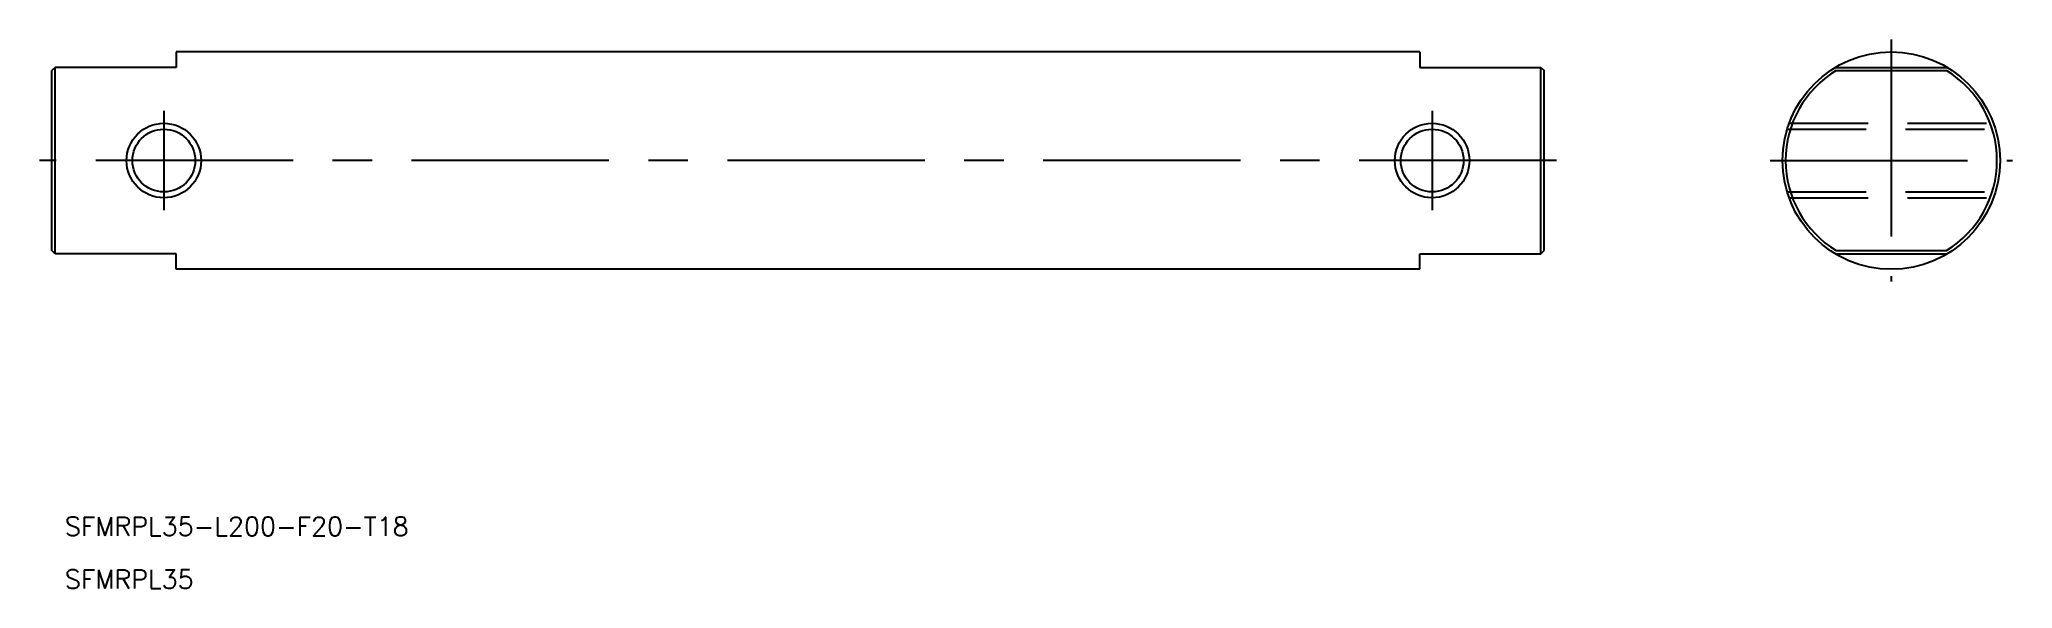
# Model space of a CAD drawing. Extents: x -298 to 20, y -69 to 20.
import ezdxf

# ---------------------------------------------------------------- set-up
doc = ezdxf.new("R2010")
doc.units = 0
doc.linetypes.add('CENTER', pattern=[50.8, 31.75, -6.35, 6.35, -6.35])
doc.linetypes.add('DASHED', pattern=[19.05, 12.7, -6.35])
doc.layers.get('0').update_dxf_attribs({"linetype": 'CONTINUOUS'})
doc.layers.add('CENTER', color=1, linetype='CENTER')
doc.styles.get("Standard").update_dxf_attribs({"font": 'txt.shx', "height": 3, "bigfont": 'bigfont.shx'})

msp = doc.modelspace()

# ---------------------------------------------------------------- linework, layer by layer
at = {"color": 7, "linetype": 'CONTINUOUS'}
for p, q in [((-75.86, 17.5), (-275.86, 17.5)), ((-275.86, 17.5), (-275.86, 15)), ((-75.86, 17.5), (-75.86, 15)), ((-295.36, 15), (-295.86, 14.5)), ((-295.86, -14.5), (-295.86, 14.5)), ((-275.86, 15), (-295.36, 15)), ((-295.36, -15), (-295.36, 15)), ((-75.86, 15), (-56.36, 15)), ((-56.36, -15), (-56.36, 15)), ((-56.36, 15), (-55.86, 14.5)), ((-55.86, -14.5), (-55.86, 14.5)), ((-9.01, 15), (9.01, 15)), ((-8.87, 14.5), (8.87, 14.5)), ((-295.36, -15), (-295.86, -14.5)), ((-275.86, -15), (-295.36, -15)), ((-275.86, -17.5), (-275.86, -15)), ((-75.86, -15), (-56.36, -15)), ((-75.86, -17.5), (-75.86, -15)), ((-56.36, -15), (-55.86, -14.5)), ((-9.01, -15), (9.01, -15)), ((-8.87, -14.5), (8.87, -14.5)), ((-75.86, -17.5), (-275.86, -17.5))]:
    msp.add_line(p, q, dxfattribs=at)
at = {"color": 3, "linetype": 'DASHED'}
for p, q in [((-16.75, 5.05), (16.75, 5.05)), ((-16.44, 6), (16.44, 6)), ((-16.75, -5.05), (16.75, -5.05)), ((-16.44, -6), (16.44, -6))]:
    msp.add_line(p, q, dxfattribs=at)
at = {"color": 7, "linetype": 'CONTINUOUS'}
for centre, radius in [((0, 0), 17.5), ((-277.86, 0), 5.05), ((-73.86, 0), 5.05)]:
    msp.add_circle(centre, radius, dxfattribs=at)
at = {"color": 3, "linetype": 'CONTINUOUS'}
for centre in [(-277.86, 0), (-73.86, 0)]:
    msp.add_circle(centre, 6, dxfattribs=at)
at = {"color": 7, "linetype": 'CONTINUOUS'}
for start, end in [(121.467, 238.533), (301.467, 58.533)]:
    msp.add_arc((0, 0), 17, start, end, dxfattribs=at)
at = {"layer": 'CENTER', "color": 1, "linetype": 'CENTER'}
for p, q in [((0, 19.5), (0, -19.5)), ((-277.86, 8), (-277.86, -8)), ((-73.86, 8), (-73.86, -8)), ((-53.86, 0), (-297.86, 0)), ((-19.5, 0), (19.5, 0))]:
    msp.add_line(p, q, dxfattribs=at)

# ---------------------------------------------------------------- texts
at = {"color": 7, "linetype": 'CONTINUOUS'}
for s, p in [('SFMRPL35-L200-F20-T18', (-293.77, -60.4)), ('SFMRPL35', (-293.77, -68.91))]:
    msp.add_text(s, height=3, dxfattribs=at).set_placement(p)

doc.saveas('drawing.dxf')
